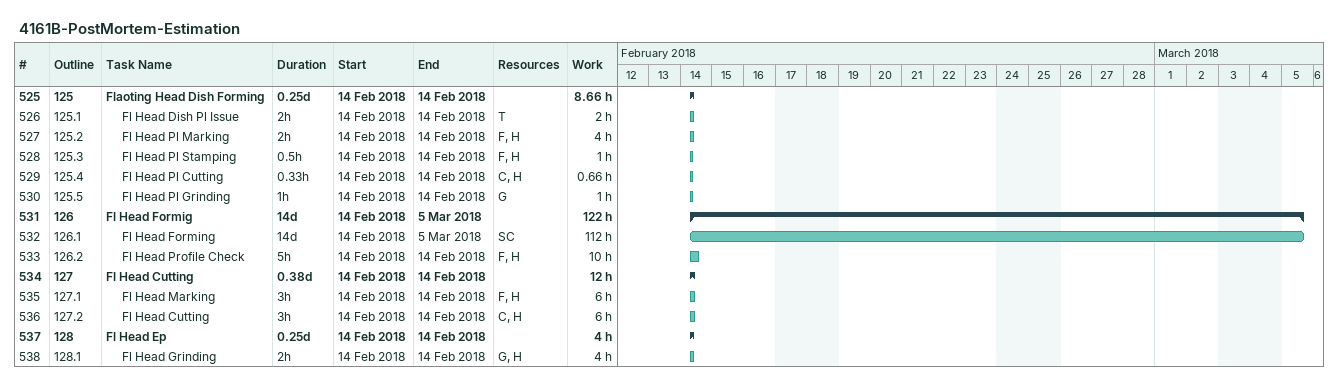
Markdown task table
4161B-PostMortem-Estimation

| ID | WBS | Task | Duration | Start | Finish | Resources | Work (h) |
|---|---|---|---|---|---|---|---|
| 525 | 125 | **Flaoting Head Dish Forming** | 0.25d | 2018-02-14 | 2018-02-14 |  | 8.66 |
| 526 | 125.1 | Fl Head Dish Pl Issue | 2h | 2018-02-14 | 2018-02-14 | T | 2 |
| 527 | 125.2 | Fl Head Pl Marking | 2h | 2018-02-14 | 2018-02-14 | F, H | 4 |
| 528 | 125.3 | Fl Head Pl Stamping | 0.5h | 2018-02-14 | 2018-02-14 | F, H | 1 |
| 529 | 125.4 | Fl Head Pl Cutting | 0.33h | 2018-02-14 | 2018-02-14 | C, H | 0.66 |
| 530 | 125.5 | Fl Head Pl Grinding | 1h | 2018-02-14 | 2018-02-14 | G | 1 |
| 531 | 126 | **Fl Head Formig** | 14d | 2018-02-14 | 2018-03-05 |  | 122 |
| 532 | 126.1 | Fl Head Forming | 14d | 2018-02-14 | 2018-03-05 | SC | 112 |
| 533 | 126.2 | Fl Head Profile Check | 5h | 2018-02-14 | 2018-02-14 | F, H | 10 |
| 534 | 127 | **Fl Head Cutting** | 0.38d | 2018-02-14 | 2018-02-14 |  | 12 |
| 535 | 127.1 | Fl Head Marking | 3h | 2018-02-14 | 2018-02-14 | F, H | 6 |
| 536 | 127.2 | Fl Head Cutting | 3h | 2018-02-14 | 2018-02-14 | C, H | 6 |
| 537 | 128 | **Fl Head Ep** | 0.25d | 2018-02-14 | 2018-02-14 |  | 4 |
| 538 | 128.1 | Fl Head Grinding | 2h | 2018-02-14 | 2018-02-14 | G, H | 4 |
